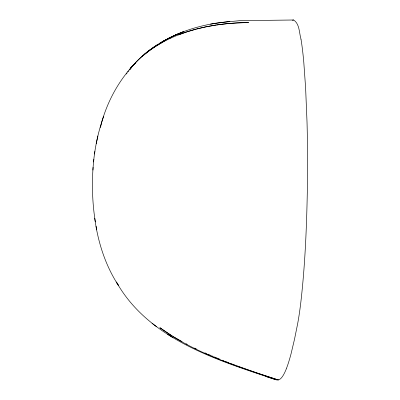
<?xml version="1.0" encoding="UTF-8"?>
<svg xmlns="http://www.w3.org/2000/svg" width="400" height="400" viewBox="0 0 400 400"><rect width="100%" height="100%" fill="white"/><g stroke="black" fill="none" stroke-linecap="round" stroke-linejoin="round"><path stroke-width="0.6" d="M92.935 170.085C93.93 151.83 97.54 133.7 103.585 116.445M93.06 167.325C91.83 185.525 92.4 203.89 95.345 221.905M94.525 154.07L94.87 151.445M93.53 162.005L93.87 159.39M97.865 135.975L96.225 143.795M100.465 127.55L101.275 124.035M101.25 123.975C107.395 101.02 119.29 79.555 135.86 62.48L130.73 68.17C141.335 55.255 155.26 45.445 170.285 38.305M286.34 368.735L286.89 367.29A679.835 44.48 -88.1 0 0 288.615 362.245L289.215 360.31A691.885 45.03 -88 0 0 291.09 353.65L294.52 339.22L297.595 324.005A189.54 16.595 -89.5 0 0 300.77 302.8C305.16 264.745 306.685 226.425 307.38 188.15A148.595 13.545 -89.6 0 0 307.565 158.03L307.53 151.98A148.04 13.505 -89.6 0 0 307.02 122.055L305.615 87.92L303.79 62.245A146.535 13.345 -89.6 0 0 300.99 39.155M126.4 74.055L127.06 73.035M131.59 67.15L129.705 69.6L131.585 67.165M127.795 71.96L128.54 71M129.285 70.04C142.95 52.045 162.795 39.635 183.71 31.69C176.13 34.6 168.76 38.055 161.805 42.25C179.365 31.5 199.47 25.515 219.75 22.585L239.735 20.675L293.62 20C299.68 23.805 299.16 32.935 300.99 39.155M142.335 56.21L148.525 51.205L155.255 46.54L162.515 42.235M144.11 54.47L150.18 49.645M157.965 44.335L151.425 48.76M166.18 39.57L159.2 43.585M163.605 41.195L162.695 41.72L169.46 37.935L164.14 40.9M167.385 38.95L174.775 35.355L182.635 32.115M170.195 38.41C194.645 27.02 221.85 22.825 248.65 22.575L237.38 22.895L226.565 23.73L216.725 24.965M292.335 20.265L293.62 20M178.455 34.88L187.195 31.765L196.4 29.075M197.005 28.935L206.05 26.83L216.11 25.045M210.485 24.13L229.92 21.38M278.3 379.935L276.305 379.84C217.58 360.16 148.915 339.735 116.385 282.005L118.505 285.54M265.89 376.51L276.305 379.84L275.38 379.215M230.69 363.52L235.37 365.275M236.54 365.715L258.11 373.395L278.2 379.945C237.31 366.525 195 353.39 159.865 327.695L172.265 336.01M222.295 360.22L223.975 360.88M225.09 361.32L229.01 362.86M214.275 356.925L220 359.28M207.73 354.105L210.455 355.28M211.55 355.75L213.185 356.455M204.965 352.875L206.64 353.635M194.645 348.075L196.225 348.83M186.075 343.795L187.15 344.34M182.035 341.625L173.31 336.655M167.65 334.31L172.885 337.56M152.04 323.305L156.69 326.8M118.475 285.52C105.325 265.38 97.89 241.98 94.74 218.245M96.09 226.285L96.68 229.86M286.34 368.79A721.265 46.465 -88 0 1 278.3 379.88"/></g></svg>
